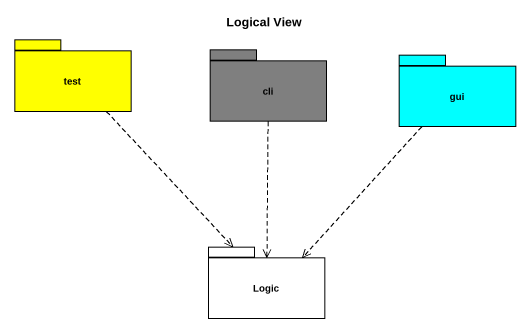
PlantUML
@startuml
title Logical View
package test #FFFF00 {
}
package cli #7F7F7F {
}
package gui #00FFFF {
}
package Logic {
}
test ..> Logic
cli ..> Logic
gui ..> Logic
@enduml
